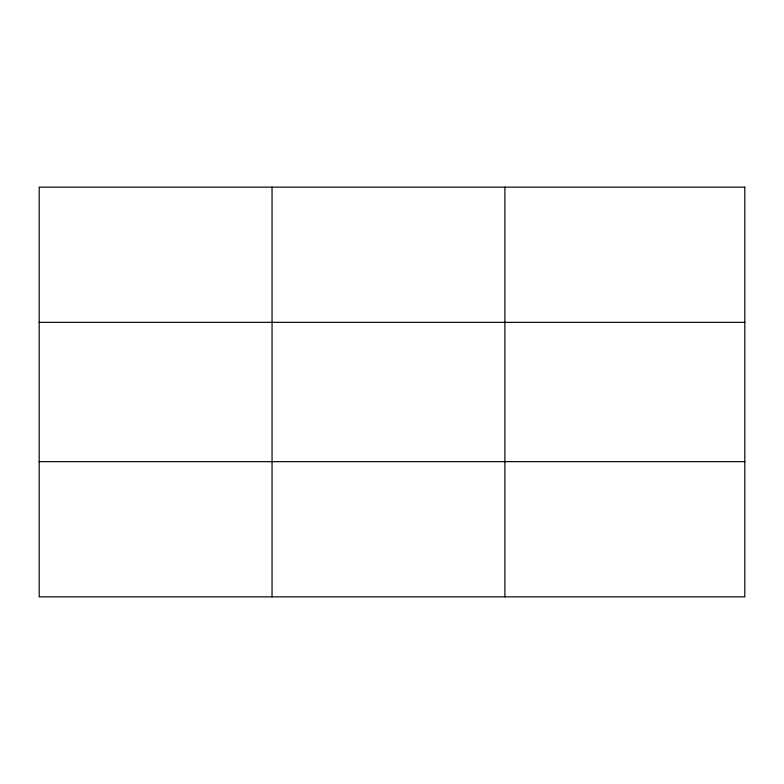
<?xml version="1.0" encoding="UTF-8"?>
<svg xmlns="http://www.w3.org/2000/svg" width="784" height="784" viewBox="0 0 784 784"><rect width="100%" height="100%" fill="white"/><g stroke="black" fill="none" stroke-linecap="round" stroke-linejoin="round"><path stroke-width="1.18" d="M272.048 187.141L272.048 596.859M504.896 187.141L504.896 596.859M39.2 322.351L744.8 322.351M39.2 461.649L744.8 461.649M744.8 187.141L744.8 596.859L39.2 596.859L39.2 187.141L744.8 187.141"/></g></svg>
